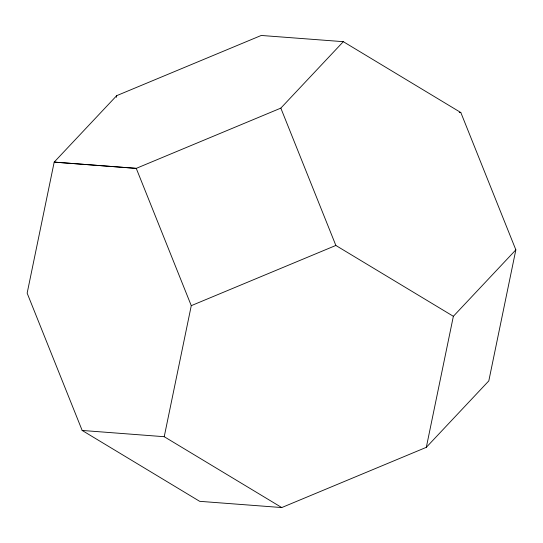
<?xml version="1.0" encoding="UTF-8"?>
<svg xmlns="http://www.w3.org/2000/svg" width="543" height="543" viewBox="0 0 543 543"><rect width="100%" height="100%" fill="white"/><g stroke="black" fill="none" stroke-linecap="round" stroke-linejoin="round"><path stroke-width="0.81" d="M116.338 97.319L116.684 95.663L261.251 35.458L343.319 41.675L460.837 112.55L459.256 112.435M281.756 507.556L164.224 436.708L191.272 305.661L136.252 168.364L54.191 162.106L27.15 293.145L82.169 430.456L199.681 501.325L281.756 507.556L426.316 447.337L488.809 380.894L515.85 249.855L460.831 112.544M426.316 447.337L453.364 316.297L515.85 249.855M116.684 95.663L54.191 162.106L136.252 168.364L280.833 108.118L343.319 41.675M191.272 305.661L335.839 245.456L453.364 316.297M82.163 430.45L164.224 436.708M280.833 108.118L335.852 245.429"/></g></svg>
